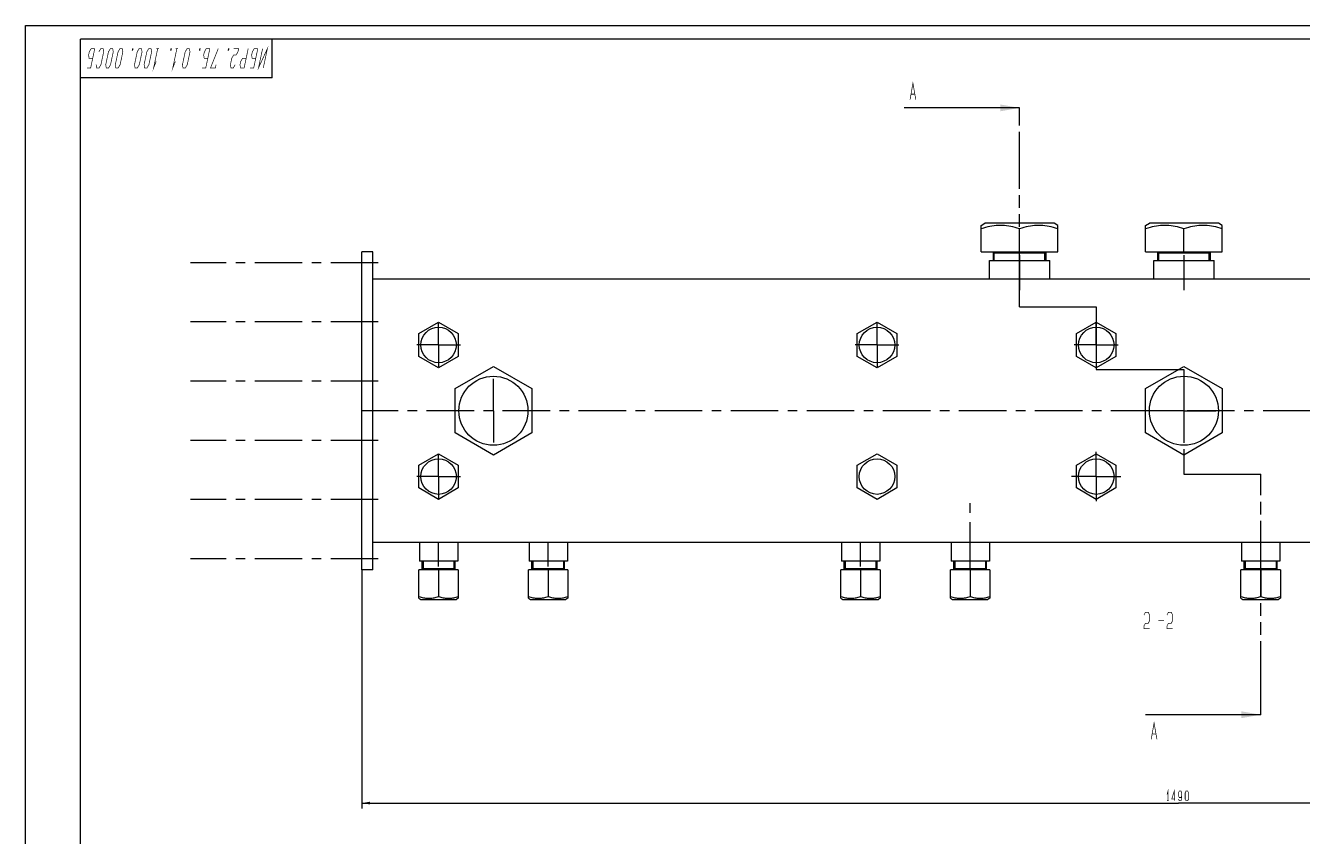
# Model space of a CAD drawing. Header units: millimetres. Extents: x 0 to 841, y 0 to 594.
# Drawn here: x 0 to 466.3, y 297.9 to 594 of the extents above; entities that cross this region are included whole.
import ezdxf

# ---------------------------------------------------------------- set-up
doc = ezdxf.new("R2010")
doc.units = ezdxf.units.MM
doc.header["$LTSCALE"] = 46.255
doc.linetypes.add('CENTER', pattern=[0.6, 0.375, -0.075, 0.075, -0.075])
doc.linetypes.add('PHANTOM', pattern=[0.8, 0.45, -0.05, 0.1, -0.05, 0.1, -0.05])
doc.layers.get('0').update_dxf_attribs({"linetype": 'CONTINUOUS'})
for name, color, linetype in [('ALL_AXIS', 7, 'CONTINUOUS'), ('ALL_DIMENSIONS', 7, 'CONTINUOUS'), ('DEFAULT_1', 7, 'CENTER'), ('DEFAULT_3', 7, 'PHANTOM')]:
    doc.layers.add(name, color=color, linetype=linetype)
doc.styles.get("Standard").update_dxf_attribs({"font": 'txt', "width": 0.7})
doc.dimstyles.new('DIMSTYLE_1', dxfattribs={"dimtxt": 3.5, "dimasz": 3, "dimexe": 0.18, "dimexo": 0.0625, "dimgap": 0.09, "dimtad": 1, "dimdec": 5, "dimlfac": 2.5, "dimdsep": 46, "dimtxsty": 'STANDARD', "dimblk": '_FILLED', "dimblk1": '_FILLED', "dimblk2": '_FILLED', "dimcen": 0.09, "dimadec": 0, "dimazin": 0, "dimtp": 1.2, "dimtm": 1.2, "dimtfac": 1, "dimtdec": 5, "dimtofl": 0, "dimtmove": 0, "dimatfit": 3, "dimldrblk": '_FILLED', "dimfxl": 1, "dimtolj": 1, "dimarcsym": 0})

# ---------------------------------------------------------------- blocks, each defined once
blk = doc.blocks.new('_FILLED')
at = {"color": 0, "linetype": 'BYBLOCK'}
blk.add_solid([(0, 0), (-1, 0.17), (-1, -0.17)], dxfattribs=at)
blk = doc.blocks.new('*D0')
at = {"layer": 'ALL_DIMENSIONS', "color": 2, "linetype": 'CONTINUOUS'}
for p, q in [((122.73, 395.53), (122.73, 308.46)), ((718.73, 395.53), (718.73, 308.46)), ((122.73, 310.46), (420.73, 310.46)), ((718.73, 310.46), (420.73, 310.46))]:
    blk.add_line(p, q, dxfattribs=at)
at = {"layer": 'ALL_DIMENSIONS', "color": 2, "linetype": 'CONTINUOUS', "xscale": 3, "yscale": 3, "zscale": 3, "rotation": 180}
blk.add_blockref('_FILLED', (122.73, 310.46), dxfattribs=at)
at = {"layer": 'ALL_DIMENSIONS', "color": 2, "linetype": 'CONTINUOUS', "xscale": 3, "yscale": 3, "zscale": 3}
blk.add_blockref('_FILLED', (718.73, 310.46), dxfattribs=at)

msp = doc.modelspace()

# ---------------------------------------------------------------- linework, layer by layer
at = {"color": 7, "linetype": 'CONTINUOUS'}
for p, q in [((0, 0), (0, 594)), ((0, 594), (841, 594)), ((90, 589), (20, 589)), ((20, 575), (20, 589)), ((20, 5), (20, 589)), ((835, 589), (20, 589)), ((90, 575), (90, 589)), ((90, 575), (20, 575)), ((362.7284775, 563.984951), (326.6784775, 563.984951)), ((122.7284775, 395.534471), (122.7284775, 511.534471)), ((126.7284775, 511.534471), (122.7284775, 511.534471)), ((126.7284775, 395.534471), (126.7284775, 511.534471)), ((348.7284775, 511.534471), (376.7284775, 511.534471)), ((372.3284775, 511.134471), (353.1284775, 511.134471)), ((408.7284775, 511.534471), (436.7284775, 511.534471)), ((432.3284775, 511.134471), (413.1284775, 511.134471)), ((716.7284775, 501.534471), (126.7284775, 501.534471)), ((716.7284775, 405.534471), (126.7284775, 405.534471)), ((126.7284775, 395.534471), (122.7284775, 395.534471)), ((157.9284775, 395.534471), (143.5284775, 395.534471)), ((156.7284775, 395.934471), (144.7284775, 395.934471)), ((197.9284775, 395.534471), (183.5284775, 395.534471)), ((196.7284775, 395.934471), (184.7284775, 395.934471)), ((311.9284775, 395.534471), (297.5284775, 395.534471)), ((310.7284775, 395.934471), (298.7284775, 395.934471)), ((351.9284775, 395.534471), (337.5284775, 395.534471)), ((350.7284775, 395.934471), (338.7284775, 395.934471)), ((457.9284775, 395.534471), (443.5284775, 395.534471)), ((456.7284775, 395.934471), (444.7284775, 395.934471)), ((450.7284775, 342.683991), (414.6784775, 342.683991))]:
    msp.add_line(p, q, dxfattribs=at)
at = {"color": 5, "linetype": 'CONTINUOUS'}
for p, q in [((326.6784775, 563.984951), (320.6784775, 563.984951)), ((414.6784775, 342.683991), (408.6784775, 342.683991))]:
    msp.add_line(p, q, dxfattribs=at)
at = {"color": 2, "linetype": 'CONTINUOUS'}
for p, q in [((353.5284775, 508.334471), (353.5284775, 511.134471)), ((371.9284775, 508.334471), (371.9284775, 511.134471)), ((413.5284775, 508.334471), (413.5284775, 511.134471)), ((431.9284775, 508.334471), (431.9284775, 511.134471)), ((145.1284775, 398.734471), (145.1284775, 395.934471)), ((156.3284775, 398.734471), (156.3284775, 395.934471)), ((185.1284775, 398.734471), (185.1284775, 395.934471)), ((196.3284775, 398.734471), (196.3284775, 395.934471)), ((299.1284775, 398.734471), (299.1284775, 395.934471)), ((310.3284775, 398.734471), (310.3284775, 395.934471)), ((339.1284775, 398.734471), (339.1284775, 395.934471)), ((350.3284775, 398.734471), (350.3284775, 395.934471)), ((445.1284775, 398.734471), (445.1284775, 395.934471)), ((456.3284775, 398.734471), (456.3284775, 395.934471))]:
    msp.add_line(p, q, dxfattribs=at)
at = {"color": 2, "linetype": 'CONTINUOUS', "const_width": 0.25}
for points in [[(25.2499997, 585.5781858), (23.7621046, 578.5781851), (22.4496045, 578.5781851)], [(25.2499997, 585.5781858), (23.9374995, 585.5781858), (23.2520167, 584.4115447), (23.0040339, 583.2448522), (23.1935528, 582.0782111), (24.5060513, 582.0782111)], [(25.7600859, 579.7448776), (25.9496048, 578.5781851), (26.8246033, 578.5781851), (27.5100877, 579.7448776), (28.5020188, 584.4115447), (28.3125, 585.5781858), (27.4374999, 585.5781858), (26.7520171, 584.4115447)], [(31.8125003, 585.5781858), (32.002016, 584.4115447), (31.0100881, 579.7448776), (30.3246036, 578.5781851), (29.4496035, 578.5781851), (29.2600879, 579.7448776), (30.2520158, 584.4115447), (30.9375002, 585.5781858), (31.8125003, 585.5781858)], [(35.3125006, 585.5781858), (35.5020163, 584.4115447), (34.5100852, 579.7448776), (33.824604, 578.5781851), (32.9496039, 578.5781851), (32.7600882, 579.7448776), (33.7520161, 584.4115447), (34.4375006, 585.5781858), (35.3125006, 585.5781858)], [(39.0312494, 585.5781858), (39.250001, 585.5781858), (39.1260088, 584.9948652), (38.9072572, 584.9948652), (39.0312494, 585.5781858)], [(42.3125013, 585.5781858), (42.502017, 584.4115447), (41.5100859, 579.7448776), (40.8246046, 578.5781851), (39.9496046, 578.5781851), (39.7600857, 579.7448776), (40.7520168, 584.4115447), (41.4375012, 585.5781858), (42.3125013, 585.5781858)], [(45.8124984, 585.5781858), (46.0020173, 584.4115447), (45.0100862, 579.7448776), (44.324605, 578.5781851), (43.4496049, 578.5781851), (43.260086, 579.7448776), (44.2520171, 584.4115447), (44.9375016, 585.5781858), (45.8124984, 585.5781858)], [(47.6643192, 580.9115187), (46.7308536, 578.5781851), (48.2187503, 585.5781858)], [(48.6562503, 585.5781858), (47.7812502, 585.5781858)], [(53.0312507, 585.5781858), (53.2499991, 585.5781858), (53.1260102, 584.9948652), (52.9072585, 584.9948652), (53.0312507, 585.5781858)], [(54.6643199, 580.9115187), (53.7308543, 578.5781851), (55.2187477, 585.5781858)], [(55.656251, 585.5781858), (54.7812509, 585.5781858)], [(59.8124998, 585.5781858), (60.0020186, 584.4115447), (59.0100875, 579.7448776), (58.3246063, 578.5781851), (57.4496062, 578.5781851), (57.2600874, 579.7448776), (58.2520185, 584.4115447), (58.9374997, 585.5781858), (59.8124998, 585.5781858)], [(63.5312517, 585.5781858), (63.7499969, 585.5781858), (63.626008, 584.9948652), (63.4072563, 584.9948652), (63.5312517, 585.5781858)], [(67.2499973, 585.5781858), (65.7621038, 578.5781851), (64.4496069, 578.5781851)], [(67.2499973, 585.5781858), (65.9375004, 585.5781858), (65.2520191, 584.4115447), (65.0040348, 583.2448522), (65.1935536, 582.0782111), (66.5060506, 582.0782111)], [(70.3125008, 585.5781858), (67.512104, 578.5781851), (69.2621042, 578.5781851), (69.5100885, 579.7448776)], [(74.0312527, 585.5781858), (74.249998, 585.5781858), (74.126009, 584.9948652), (73.9072573, 584.9948652), (74.0312527, 585.5781858)], [(76.5100892, 579.7448776), (75.8246016, 578.5781851), (74.9496015, 578.5781851), (74.760089, 579.7448776), (75.2560514, 582.0782111), (75.9415326, 583.2448522), (76.8165327, 583.2448522), (77.5020203, 584.4115447), (77.7499983, 585.5781858), (75.9999981, 585.5781858)], [(81.2499986, 585.5781858), (79.7621052, 578.5781851), (78.4496018, 578.5781851), (78.2600894, 579.7448776), (78.5080673, 580.9115187), (79.193555, 582.0782111), (80.5060519, 582.0782111)], [(84.749999, 585.5781858), (83.2621055, 578.5781851), (81.9496022, 578.5781851)], [(84.749999, 585.5781858), (83.437502, 585.5781858), (82.7520144, 584.4115447), (82.5040364, 583.2448522), (82.6935489, 582.0782111), (84.0060522, 582.0782111)], [(86.7621058, 578.5781851), (88.2499993, 585.5781858), (85.0121057, 578.5781851), (86.4999991, 585.5781858)], [(408.1284865, 379.0294789), (408.6534699, 380.0294497), (409.703488, 380.0294497), (410.2284713, 379.0294789), (410.2284713, 377.0294861), (409.703488, 376.029464), (408.6534699, 376.029464), (408.1284865, 375.0294932), (408.1284865, 374.0294711), (410.2284713, 374.0294711)], [(416.5284771, 379.0294789), (417.0534861, 380.0294497), (418.1034785, 380.0294497), (418.6284875, 379.0294789), (418.6284875, 377.0294861), (418.1034785, 376.029464), (417.0534861, 376.029464), (416.5284771, 375.0294932), (416.5284771, 374.0294711), (418.6284875, 374.0294711)], [(413.3784742, 377.0294861), (415.4784847, 377.0294861)]]:
    msp.add_lwpolyline(points, dxfattribs=at)
at = {"color": 7, "linetype": 'CONTINUOUS', "const_width": 0.25}
for points in [[(322.7784846, 566.9849714), (323.828477, 572.98495), (324.8784694, 566.9849714)], [(323.303468, 568.9849642), (324.353486, 568.9849642)], [(410.7784784, 333.6839796), (411.8284708, 339.6839838), (412.8784888, 333.6839796)], [(411.3034874, 335.6839981), (412.3534798, 335.6839981)]]:
    msp.add_lwpolyline(points, dxfattribs=at)
at = {"color": 7, "linetype": 'CONTINUOUS'}
for points in [[(362.7284775, 563.984951), (355.7284775, 562.734951), (355.7284775, 565.234951)], [(450.7284775, 342.683991), (443.7284775, 341.433991), (443.7284775, 343.933991)]]:
    msp.add_solid(points, dxfattribs=at)
at = {"layer": 'ALL_AXIS', "color": 7, "linetype": 'CONTINUOUS'}
for p, q in [((348.7284775, 521.1261806), (350.1284775, 521.934471)), ((348.7284775, 511.534471), (348.7284775, 521.1261806)), ((375.3284775, 521.934471), (350.1284775, 521.934471)), ((362.7284775, 511.534471), (362.7284775, 519.875751)), ((376.7284775, 521.1261806), (375.3284775, 521.934471)), ((376.7284775, 511.534471), (376.7284775, 521.1261806)), ((408.7284775, 521.1261806), (410.1284775, 521.934471)), ((408.7284775, 511.534471), (408.7284775, 521.1261806)), ((435.3284775, 521.934471), (410.1284775, 521.934471)), ((422.7284775, 511.534471), (422.7284775, 519.875751)), ((436.7284775, 521.1261806), (435.3284775, 521.934471)), ((436.7284775, 511.534471), (436.7284775, 521.1261806)), ((351.7284775, 501.534471), (351.7284775, 508.334471)), ((351.7284775, 508.334471), (373.7284775, 508.334471)), ((353.1284775, 511.134471), (353.1284775, 508.334471)), ((353.1284775, 511.134471), (372.3284775, 511.134471)), ((353.5284775, 511.134471), (353.5284775, 511.534471)), ((371.9284775, 511.134471), (371.9284775, 511.534471)), ((372.3284775, 511.134471), (372.3284775, 508.334471)), ((373.7284775, 501.534471), (373.7284775, 508.334471)), ((411.7284775, 501.534471), (411.7284775, 508.334471)), ((411.7284775, 508.334471), (433.7284775, 508.334471)), ((413.1284775, 511.134471), (413.1284775, 508.334471)), ((413.1284775, 511.134471), (432.3284775, 511.134471)), ((413.5284775, 511.134471), (413.5284775, 511.534471)), ((431.9284775, 511.134471), (431.9284775, 511.534471)), ((432.3284775, 511.134471), (432.3284775, 508.334471)), ((433.7284775, 501.534471), (433.7284775, 508.334471)), ((143.5284775, 481.6913929), (150.7284775, 485.8483149)), ((150.7284775, 485.8483149), (157.9284775, 481.6913929)), ((303.5284775, 481.6913929), (310.7284775, 485.8483149)), ((310.7284775, 485.8483149), (317.9284775, 481.6913929)), ((383.5284775, 481.6913929), (390.7284775, 485.8483149)), ((390.7284775, 485.8483149), (397.9284775, 481.6913929)), ((143.5284775, 473.377549), (143.5284775, 481.6913929)), ((157.9284775, 481.6913929), (157.9284775, 473.377549)), ((303.5284775, 473.377549), (303.5284775, 481.6913929)), ((317.9284775, 481.6913929), (317.9284775, 473.377549)), ((383.5284775, 473.377549), (383.5284775, 481.6913929)), ((397.9284775, 481.6913929), (397.9284775, 473.377549)), ((150.7284775, 469.2206271), (143.5284775, 473.377549)), ((157.9284775, 473.377549), (150.7284775, 469.2206271)), ((310.7284775, 469.2206271), (303.5284775, 473.377549)), ((317.9284775, 473.377549), (310.7284775, 469.2206271)), ((390.7284775, 469.2206271), (383.5284775, 473.377549)), ((397.9284775, 473.377549), (390.7284775, 469.2206271)), ((156.7284775, 461.6173747), (170.7284775, 469.7002785)), ((170.7284775, 469.7002785), (184.7284775, 461.6173747)), ((408.7284775, 461.6173747), (422.7284775, 469.7002785)), ((422.7284775, 469.7002785), (436.7284775, 461.6173747)), ((156.7284775, 445.4515672), (156.7284775, 461.6173747)), ((184.7284775, 461.6173747), (184.7284775, 445.4515672)), ((408.7284775, 445.4515672), (408.7284775, 461.6173747)), ((436.7284775, 461.6173747), (436.7284775, 445.4515672)), ((170.7284775, 437.3686634), (156.7284775, 445.4515672)), ((184.7284775, 445.4515672), (170.7284775, 437.3686634)), ((422.7284775, 437.3686634), (408.7284775, 445.4515672)), ((436.7284775, 445.4515672), (422.7284775, 437.3686634)), ((143.5284775, 433.6913929), (150.7284775, 437.8483149)), ((150.7284775, 437.8483149), (157.9284775, 433.6913929)), ((303.5284775, 433.6913929), (310.7284775, 437.8483149)), ((310.7284775, 437.8483149), (317.9284775, 433.6913929)), ((383.5284775, 433.6913929), (390.7284775, 437.8483149)), ((390.7284775, 437.8483149), (397.9284775, 433.6913929)), ((143.5284775, 425.377549), (143.5284775, 433.6913929)), ((157.9284775, 433.6913929), (157.9284775, 425.377549)), ((303.5284775, 425.377549), (303.5284775, 433.6913929)), ((317.9284775, 433.6913929), (317.9284775, 425.377549)), ((383.5284775, 425.377549), (383.5284775, 433.6913929)), ((397.9284775, 433.6913929), (397.9284775, 425.377549)), ((150.7284775, 421.2206271), (143.5284775, 425.377549)), ((157.9284775, 425.377549), (150.7284775, 421.2206271)), ((310.7284775, 421.2206271), (303.5284775, 425.377549)), ((317.9284775, 425.377549), (310.7284775, 421.2206271)), ((390.7284775, 421.2206271), (383.5284775, 425.377549)), ((397.9284775, 425.377549), (390.7284775, 421.2206271)), ((143.7284775, 405.534471), (143.7284775, 398.734471)), ((157.7284775, 405.534471), (157.7284775, 398.734471)), ((183.7284775, 405.534471), (183.7284775, 398.734471)), ((197.7284775, 405.534471), (197.7284775, 398.734471)), ((297.7284775, 405.534471), (297.7284775, 398.734471)), ((311.7284775, 405.534471), (311.7284775, 398.734471)), ((337.7284775, 405.534471), (337.7284775, 398.734471)), ((351.7284775, 405.534471), (351.7284775, 398.734471)), ((443.7284775, 405.534471), (443.7284775, 398.734471)), ((457.7284775, 405.534471), (457.7284775, 398.734471)), ((157.7284775, 398.734471), (143.7284775, 398.734471)), ((144.7284775, 395.934471), (144.7284775, 398.734471)), ((156.7284775, 395.934471), (156.7284775, 398.734471)), ((197.7284775, 398.734471), (183.7284775, 398.734471)), ((184.7284775, 395.934471), (184.7284775, 398.734471)), ((196.7284775, 395.934471), (196.7284775, 398.734471)), ((311.7284775, 398.734471), (297.7284775, 398.734471)), ((298.7284775, 395.934471), (298.7284775, 398.734471)), ((310.7284775, 395.934471), (310.7284775, 398.734471)), ((351.7284775, 398.734471), (337.7284775, 398.734471)), ((338.7284775, 395.934471), (338.7284775, 398.734471)), ((350.7284775, 395.934471), (350.7284775, 398.734471)), ((457.7284775, 398.734471), (443.7284775, 398.734471)), ((444.7284775, 395.934471), (444.7284775, 398.734471)), ((456.7284775, 395.934471), (456.7284775, 398.734471)), ((143.5284775, 385.1501632), (143.5284775, 395.534471)), ((156.7284775, 395.934471), (144.7284775, 395.934471)), ((145.1284775, 395.934471), (145.1284775, 395.534471)), ((150.7284775, 395.534471), (150.7284775, 385.7932412)), ((156.3284775, 395.934471), (156.3284775, 395.534471)), ((157.9284775, 395.534471), (157.9284775, 385.1501632)), ((183.5284775, 385.1501632), (183.5284775, 395.534471)), ((196.7284775, 395.934471), (184.7284775, 395.934471)), ((185.1284775, 395.934471), (185.1284775, 395.534471)), ((190.7284775, 395.534471), (190.7284775, 385.7932412)), ((196.3284775, 395.934471), (196.3284775, 395.534471)), ((197.9284775, 395.534471), (197.9284775, 385.1501632)), ((297.5284775, 385.1501632), (297.5284775, 395.534471)), ((310.7284775, 395.934471), (298.7284775, 395.934471)), ((299.1284775, 395.934471), (299.1284775, 395.534471)), ((304.7284775, 395.534471), (304.7284775, 385.7932412)), ((310.3284775, 395.934471), (310.3284775, 395.534471)), ((311.9284775, 395.534471), (311.9284775, 385.1501632)), ((337.5284775, 385.1501632), (337.5284775, 395.534471)), ((350.7284775, 395.934471), (338.7284775, 395.934471)), ((339.1284775, 395.934471), (339.1284775, 395.534471)), ((344.7284775, 395.534471), (344.7284775, 385.7932412)), ((350.3284775, 395.934471), (350.3284775, 395.534471)), ((351.9284775, 395.534471), (351.9284775, 385.1501632)), ((443.5284775, 385.1501632), (443.5284775, 395.534471)), ((456.7284775, 395.934471), (444.7284775, 395.934471)), ((445.1284775, 395.934471), (445.1284775, 395.534471)), ((450.7284775, 395.534471), (450.7284775, 385.7932412)), ((456.3284775, 395.934471), (456.3284775, 395.534471)), ((457.9284775, 395.534471), (457.9284775, 385.1501632)), ((143.5284775, 385.1501632), (144.2484775, 384.734471)), ((144.2484775, 384.734471), (157.2084775, 384.734471)), ((157.9284775, 385.1501632), (157.2084775, 384.734471)), ((183.5284775, 385.1501632), (184.2484775, 384.734471)), ((184.2484775, 384.734471), (197.2084775, 384.734471)), ((197.9284775, 385.1501632), (197.2084775, 384.734471)), ((297.5284775, 385.1501632), (298.2484775, 384.734471)), ((298.2484775, 384.734471), (311.2084775, 384.734471)), ((311.9284775, 385.1501632), (311.2084775, 384.734471)), ((337.5284775, 385.1501632), (338.2484775, 384.734471)), ((338.2484775, 384.734471), (351.2084775, 384.734471)), ((351.9284775, 385.1501632), (351.2084775, 384.734471)), ((443.5284775, 385.1501632), (444.2484775, 384.734471)), ((444.2484775, 384.734471), (457.2084775, 384.734471)), ((457.9284775, 385.1501632), (457.2084775, 384.734471))]:
    msp.add_line(p, q, dxfattribs=at)
at = {"layer": 'ALL_AXIS', "color": 7, "linetype": 'CENTER'}
for p, q in [((362.7284775, 510.334471), (362.7284775, 497.534471)), ((422.7284775, 510.334471), (422.7284775, 497.534471)), ((128.7284775, 507.534471), (60.1684775, 507.534471)), ((128.7284775, 485.934471), (60.1684775, 485.934471)), ((150.7284775, 477.534471), (150.7284775, 485.534471)), ((310.7284775, 477.534471), (310.7284775, 485.534471)), ((390.7284775, 477.534471), (390.7284775, 485.534471)), ((150.7284775, 477.534471), (142.7284775, 477.534471)), ((150.7284775, 477.534471), (150.7284775, 469.534471)), ((150.7284775, 477.534471), (158.7284775, 477.534471)), ((310.7284775, 477.534471), (302.7284775, 477.534471)), ((310.7284775, 477.534471), (310.7284775, 469.534471)), ((310.7284775, 477.534471), (318.7284775, 477.534471)), ((390.7284775, 477.534471), (382.7284775, 477.534471)), ((390.7284775, 477.534471), (390.7284775, 469.534471)), ((390.7284775, 477.534471), (398.7284775, 477.534471)), ((128.7284775, 464.334471), (60.1684775, 464.334471)), ((170.7284775, 453.534471), (170.7284775, 465.134471)), ((718.7284775, 453.534471), (122.7284775, 453.534471)), ((170.7284775, 453.534471), (170.7284775, 441.934471)), ((128.7284775, 442.734471), (60.1684775, 442.734471)), ((390.7284775, 429.534471), (390.7284775, 438.534471)), ((150.7284775, 429.534471), (150.7284775, 437.534471)), ((150.7284775, 429.534471), (142.7284775, 429.534471)), ((150.7284775, 429.534471), (150.7284775, 421.534471)), ((150.7284775, 429.534471), (158.7284775, 429.534471)), ((390.7284775, 429.534471), (381.7284775, 429.534471)), ((390.7284775, 429.534471), (390.7284775, 420.534471)), ((390.7284775, 429.534471), (399.7284775, 429.534471)), ((128.7284775, 421.134471), (60.1684775, 421.134471)), ((344.7284775, 395.534471), (344.7284775, 419.934471)), ((450.7284775, 395.534471), (450.7284775, 419.934471)), ((150.7284775, 396.734471), (150.7284775, 405.534471)), ((190.7284775, 396.734471), (190.7284775, 405.534471)), ((304.7284775, 396.734471), (304.7284775, 405.534471)), ((128.7284775, 399.534471), (60.1684775, 399.534471))]:
    msp.add_line(p, q, dxfattribs=at)
at = {"layer": 'ALL_AXIS', "color": 7, "linetype": 'CONTINUOUS'}
for points in [[(362.7284775, 519.875751), (361.9114036, 520.1360609), (361.1096457, 520.3658328), (360.3254749, 520.5648412), (359.5520783, 520.7337627), (358.7838407, 520.8735145), (358.0194409, 520.9831494), (357.2556436, 521.0622302), (356.492575, 521.1101449), (355.7291791, 521.1260423), (354.9657672, 521.1102031), (354.2026527, 521.062342), (353.4387739, 520.9833053), (352.6742676, 520.8737038), (351.9058526, 520.7339584), (351.1321085, 520.5649843), (350.3475904, 520.3659088), (349.5456403, 520.1360935), (348.7284775, 519.875751)], [(376.7284775, 519.875751), (375.9114036, 520.1360609), (375.1096457, 520.3658328), (374.3254749, 520.5648412), (373.5520783, 520.7337627), (372.7838407, 520.8735145), (372.0194409, 520.9831494), (371.2556436, 521.0622302), (370.492575, 521.1101449), (369.7291791, 521.1260423), (368.9657672, 521.1102031), (368.2026527, 521.062342), (367.4387739, 520.9833053), (366.6742676, 520.8737038), (365.9058526, 520.7339584), (365.1321085, 520.5649843), (364.3475904, 520.3659088), (363.5456403, 520.1360935), (362.7284775, 519.875751)], [(422.7284775, 519.875751), (421.9114036, 520.1360609), (421.1096457, 520.3658328), (420.3254749, 520.5648412), (419.5520783, 520.7337627), (418.7838407, 520.8735145), (418.0194409, 520.9831494), (417.2556436, 521.0622302), (416.492575, 521.1101449), (415.7291791, 521.1260423), (414.9657672, 521.1102031), (414.2026527, 521.062342), (413.4387739, 520.9833053), (412.6742676, 520.8737038), (411.9058526, 520.7339584), (411.1321085, 520.5649843), (410.3475904, 520.3659088), (409.5456403, 520.1360935), (408.7284775, 519.875751)], [(436.7284775, 519.875751), (435.9114036, 520.1360609), (435.1096457, 520.3658328), (434.3254749, 520.5648412), (433.5520783, 520.7337627), (432.7838407, 520.8735145), (432.0194409, 520.9831494), (431.2556436, 521.0622302), (430.492575, 521.1101449), (429.7291791, 521.1260423), (428.9657672, 521.1102031), (428.2026527, 521.062342), (427.4387739, 520.9833053), (426.6742676, 520.8737038), (425.9058526, 520.7339584), (425.1321085, 520.5649843), (424.3475904, 520.3659088), (423.5456403, 520.1360935), (422.7284775, 519.875751)], [(143.5284775, 385.7932412), (143.9487007, 385.6593637), (144.3610406, 385.5411935), (144.7643282, 385.438847), (145.1620709, 385.3519747), (145.5571602, 385.2801037), (145.9502757, 385.2237211), (146.3430825, 385.1830516), (146.735515, 385.15841), (147.1281157, 385.1502343), (147.5207246, 385.15838), (147.9131803, 385.1829939), (148.3060285, 385.2236406), (148.6991979, 385.2800057), (149.0943778, 385.3518732), (149.4922994, 385.4387724), (149.8957663, 385.5411535), (150.3082066, 385.6593464), (150.7284775, 385.7932412)], [(150.7284775, 385.7932412), (151.1487007, 385.6593637), (151.5610406, 385.5411935), (151.9643282, 385.438847), (152.3620709, 385.3519747), (152.7571602, 385.2801037), (153.1502757, 385.2237211), (153.5430825, 385.1830516), (153.9355149, 385.15841), (154.3281157, 385.1502343), (154.7207246, 385.15838), (155.1131803, 385.1829939), (155.5060285, 385.2236406), (155.8991979, 385.2800057), (156.2943778, 385.3518732), (156.6922994, 385.4387724), (157.0957663, 385.5411535), (157.5082066, 385.6593464), (157.9284775, 385.7932412)], [(183.5284775, 385.7932412), (183.9487007, 385.6593637), (184.3610406, 385.5411935), (184.7643282, 385.438847), (185.1620709, 385.3519747), (185.5571602, 385.2801037), (185.9502757, 385.2237211), (186.3430825, 385.1830516), (186.735515, 385.15841), (187.1281157, 385.1502343), (187.5207246, 385.15838), (187.9131803, 385.1829939), (188.3060285, 385.2236406), (188.6991979, 385.2800057), (189.0943778, 385.3518732), (189.4922994, 385.4387724), (189.8957663, 385.5411535), (190.3082066, 385.6593464), (190.7284775, 385.7932412)], [(190.7284775, 385.7932412), (191.1487007, 385.6593637), (191.5610406, 385.5411935), (191.9643282, 385.438847), (192.3620709, 385.3519747), (192.7571602, 385.2801037), (193.1502757, 385.2237211), (193.5430825, 385.1830516), (193.9355149, 385.15841), (194.3281157, 385.1502343), (194.7207246, 385.15838), (195.1131803, 385.1829939), (195.5060285, 385.2236406), (195.8991979, 385.2800057), (196.2943778, 385.3518732), (196.6922994, 385.4387724), (197.0957663, 385.5411535), (197.5082066, 385.6593464), (197.9284775, 385.7932412)], [(297.5284775, 385.7932412), (297.9487007, 385.6593637), (298.3610406, 385.5411935), (298.7643282, 385.438847), (299.1620709, 385.3519747), (299.5571602, 385.2801037), (299.9502757, 385.2237211), (300.3430825, 385.1830516), (300.7355149, 385.15841), (301.1281157, 385.1502343), (301.5207246, 385.15838), (301.9131803, 385.1829939), (302.3060285, 385.2236406), (302.6991979, 385.2800057), (303.0943778, 385.3518732), (303.4922994, 385.4387724), (303.8957663, 385.5411535), (304.3082066, 385.6593464), (304.7284775, 385.7932412)], [(304.7284775, 385.7932412), (305.1487007, 385.6593637), (305.5610406, 385.5411935), (305.9643282, 385.438847), (306.3620709, 385.3519747), (306.7571602, 385.2801037), (307.1502757, 385.2237211), (307.5430825, 385.1830516), (307.935515, 385.15841), (308.3281157, 385.1502343), (308.7207246, 385.15838), (309.1131803, 385.1829939), (309.5060285, 385.2236406), (309.8991979, 385.2800057), (310.2943778, 385.3518732), (310.6922994, 385.4387724), (311.0957663, 385.5411535), (311.5082066, 385.6593464), (311.9284775, 385.7932412)], [(337.5284775, 385.7932412), (337.9487007, 385.6593637), (338.3610406, 385.5411935), (338.7643282, 385.438847), (339.1620709, 385.3519747), (339.5571602, 385.2801037), (339.9502757, 385.2237211), (340.3430825, 385.1830516), (340.7355149, 385.15841), (341.1281157, 385.1502343), (341.5207246, 385.15838), (341.9131803, 385.1829939), (342.3060285, 385.2236406), (342.6991979, 385.2800057), (343.0943778, 385.3518732), (343.4922994, 385.4387724), (343.8957663, 385.5411535), (344.3082066, 385.6593464), (344.7284775, 385.7932412)], [(344.7284775, 385.7932412), (345.1487007, 385.6593637), (345.5610406, 385.5411935), (345.9643282, 385.438847), (346.3620709, 385.3519747), (346.7571602, 385.2801037), (347.1502757, 385.2237211), (347.5430825, 385.1830516), (347.935515, 385.15841), (348.3281157, 385.1502343), (348.7207246, 385.15838), (349.1131803, 385.1829939), (349.5060285, 385.2236406), (349.8991979, 385.2800057), (350.2943778, 385.3518732), (350.6922994, 385.4387724), (351.0957663, 385.5411535), (351.5082066, 385.6593464), (351.9284775, 385.7932412)], [(443.5284775, 385.7932412), (443.9487007, 385.6593637), (444.3610406, 385.5411935), (444.7643282, 385.438847), (445.1620709, 385.3519747), (445.5571602, 385.2801037), (445.9502757, 385.2237211), (446.3430825, 385.1830516), (446.7355149, 385.15841), (447.1281157, 385.1502343), (447.5207246, 385.15838), (447.9131803, 385.1829939), (448.3060285, 385.2236406), (448.6991979, 385.2800057), (449.0943778, 385.3518732), (449.4922994, 385.4387724), (449.8957663, 385.5411535), (450.3082066, 385.6593464), (450.7284775, 385.7932412)], [(450.7284775, 385.7932412), (451.1487007, 385.6593637), (451.5610406, 385.5411935), (451.9643282, 385.438847), (452.3620709, 385.3519747), (452.7571602, 385.2801037), (453.1502757, 385.2237211), (453.5430825, 385.1830516), (453.935515, 385.15841), (454.3281157, 385.1502343), (454.7207246, 385.15838), (455.1131803, 385.1829939), (455.5060285, 385.2236406), (455.8991979, 385.2800057), (456.2943778, 385.3518732), (456.6922994, 385.4387724), (457.0957663, 385.5411535), (457.5082066, 385.6593464), (457.9284775, 385.7932412)]]:
    msp.add_lwpolyline(points, dxfattribs=at)
for centre, radius in [((150.7284775, 477.534471), 6.48), ((310.7284775, 477.534471), 6.48), ((390.7284775, 477.534471), 6.48), ((170.7284775, 453.534471), 12.6), ((422.7284775, 453.534471), 12.6), ((150.7284775, 429.534471), 6.48), ((310.7284775, 429.534471), 6.48), ((390.7284775, 429.534471), 6.48)]:
    msp.add_circle(centre, radius, dxfattribs=at)
at = {"layer": 'ALL_DIMENSIONS', "color": 2, "linetype": 'CONTINUOUS', "const_width": 0.25}
for points in [[(416.5941032, 313.6682155), (416.9003414, 314.8348823), (416.9003414, 311.334882)], [(419.1972302, 311.334882), (419.1972302, 314.8348823), (418.2784901, 311.9182025), (419.5034684, 311.9182025)], [(420.7284724, 311.9182025), (421.0347362, 311.334882), (421.6472382, 311.334882), (421.9534763, 311.9182025), (421.9534763, 314.2515361), (421.6472382, 314.8348823), (421.0347362, 314.8348823), (420.7284724, 314.2515361), (420.7284724, 313.0848693), (421.0347362, 312.5015487), (421.6472382, 312.5015487), (421.9534763, 313.0848693)], [(423.4847184, 311.334882), (423.1784803, 311.9182025), (423.1784803, 314.2515361), (423.4847184, 314.8348823), (424.0972204, 314.8348823), (424.4034843, 314.2515361), (424.4034843, 311.9182025), (424.0972204, 311.334882), (423.4847184, 311.334882)], [(416.5941032, 311.334882), (417.2066052, 311.334882)]]:
    msp.add_lwpolyline(points, dxfattribs=at)
at = {"layer": 'DEFAULT_1', "color": 7, "linetype": 'CENTER'}
for q in [(411.1284775, 453.534471), (434.3284775, 453.534471)]:
    msp.add_line((422.7284775, 453.534471), q, dxfattribs=at)
at = {"layer": 'DEFAULT_3', "color": 5, "linetype": 'PHANTOM'}
for p, q in [((362.7284775, 557.984951), (362.7284775, 563.984951)), ((362.7284775, 491.4711663), (362.7284775, 497.4711663)), ((362.7284775, 491.4711663), (368.7284775, 491.4711663)), ((384.7046326, 491.4711663), (390.7046326, 491.4711663)), ((390.7046326, 491.4711663), (390.7046326, 485.4711663)), ((390.7046326, 474.601334), (390.7046326, 468.601334)), ((390.7046326, 468.601334), (396.7046326, 468.601334)), ((416.7284775, 468.601334), (422.7284775, 468.601334)), ((422.7284775, 468.601334), (422.7284775, 462.601334)), ((422.7284775, 436.371306), (422.7284775, 430.371306)), ((422.7284775, 430.371306), (428.7284775, 430.371306)), ((444.7284775, 430.371306), (450.7284775, 430.371306)), ((450.7284775, 424.371306), (450.7284775, 430.371306)), ((450.7284775, 342.683991), (450.7284775, 348.683991))]:
    msp.add_line(p, q, dxfattribs=at)
at = {"layer": 'DEFAULT_3', "color": 2, "linetype": 'PHANTOM'}
for p, q in [((362.7284775, 497.4711663), (362.7284775, 557.984951)), ((368.7284775, 491.4711663), (384.7046326, 491.4711663)), ((390.7046326, 485.4711663), (390.7046326, 474.601334)), ((396.7046326, 468.601334), (416.7284775, 468.601334)), ((422.7284775, 462.601334), (422.7284775, 436.371306)), ((428.7284775, 430.371306), (444.7284775, 430.371306)), ((450.7284775, 348.683991), (450.7284775, 424.371306))]:
    msp.add_line(p, q, dxfattribs=at)

# ---------------------------------------------------------------- dimensions: what is measured, and where the dimension line sits
at = {"layer": 'ALL_DIMENSIONS', "color": 2, "linetype": 'CONTINUOUS'}
dim = msp.add_linear_dim(base=(718.7284775, 310.4598744), p1=(122.7284775, 395.534471), p2=(718.7284775, 395.534471), dimstyle='DIMSTYLE_1', dxfattribs=at)
dim.commit()
dim.dimension.update_dxf_attribs({"geometry": '*D0', "text_midpoint": (415.8284775, 311.3348744), "dimtype": 160})

doc.saveas('drawing.dxf')
